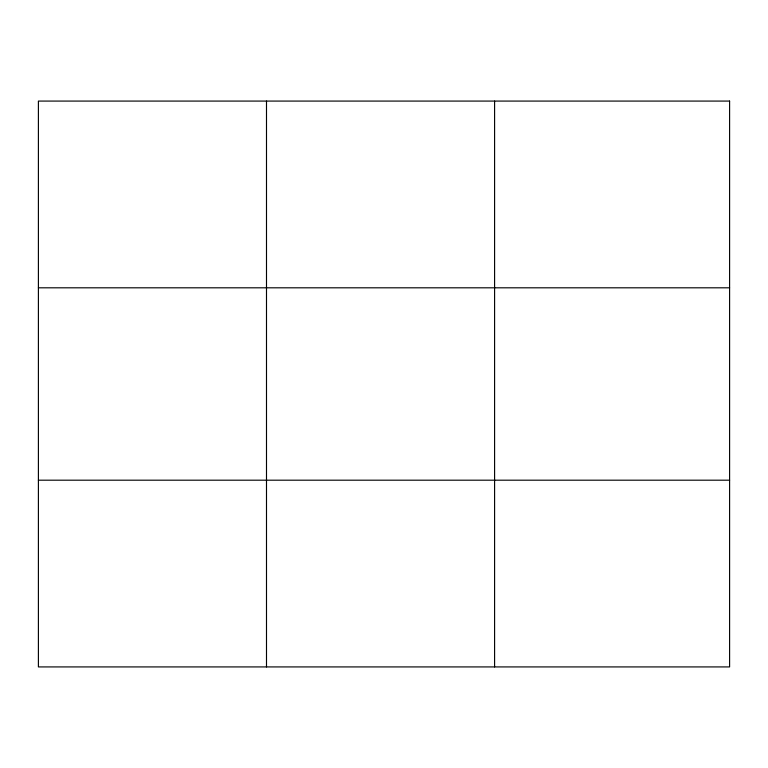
<?xml version="1.0" encoding="UTF-8"?>
<svg xmlns="http://www.w3.org/2000/svg" width="768" height="768" viewBox="0 0 768 768"><rect width="100%" height="100%" fill="white"/><g stroke="black" fill="none" stroke-linecap="round" stroke-linejoin="round"><path stroke-width="1.15" d="M266.496 101.078L266.496 666.922M494.592 101.078L494.592 666.922M38.4 287.808L729.6 287.808M38.4 480.192L729.6 480.192M729.6 101.078L729.6 666.922L38.4 666.922L38.4 101.078L729.6 101.078"/></g></svg>
